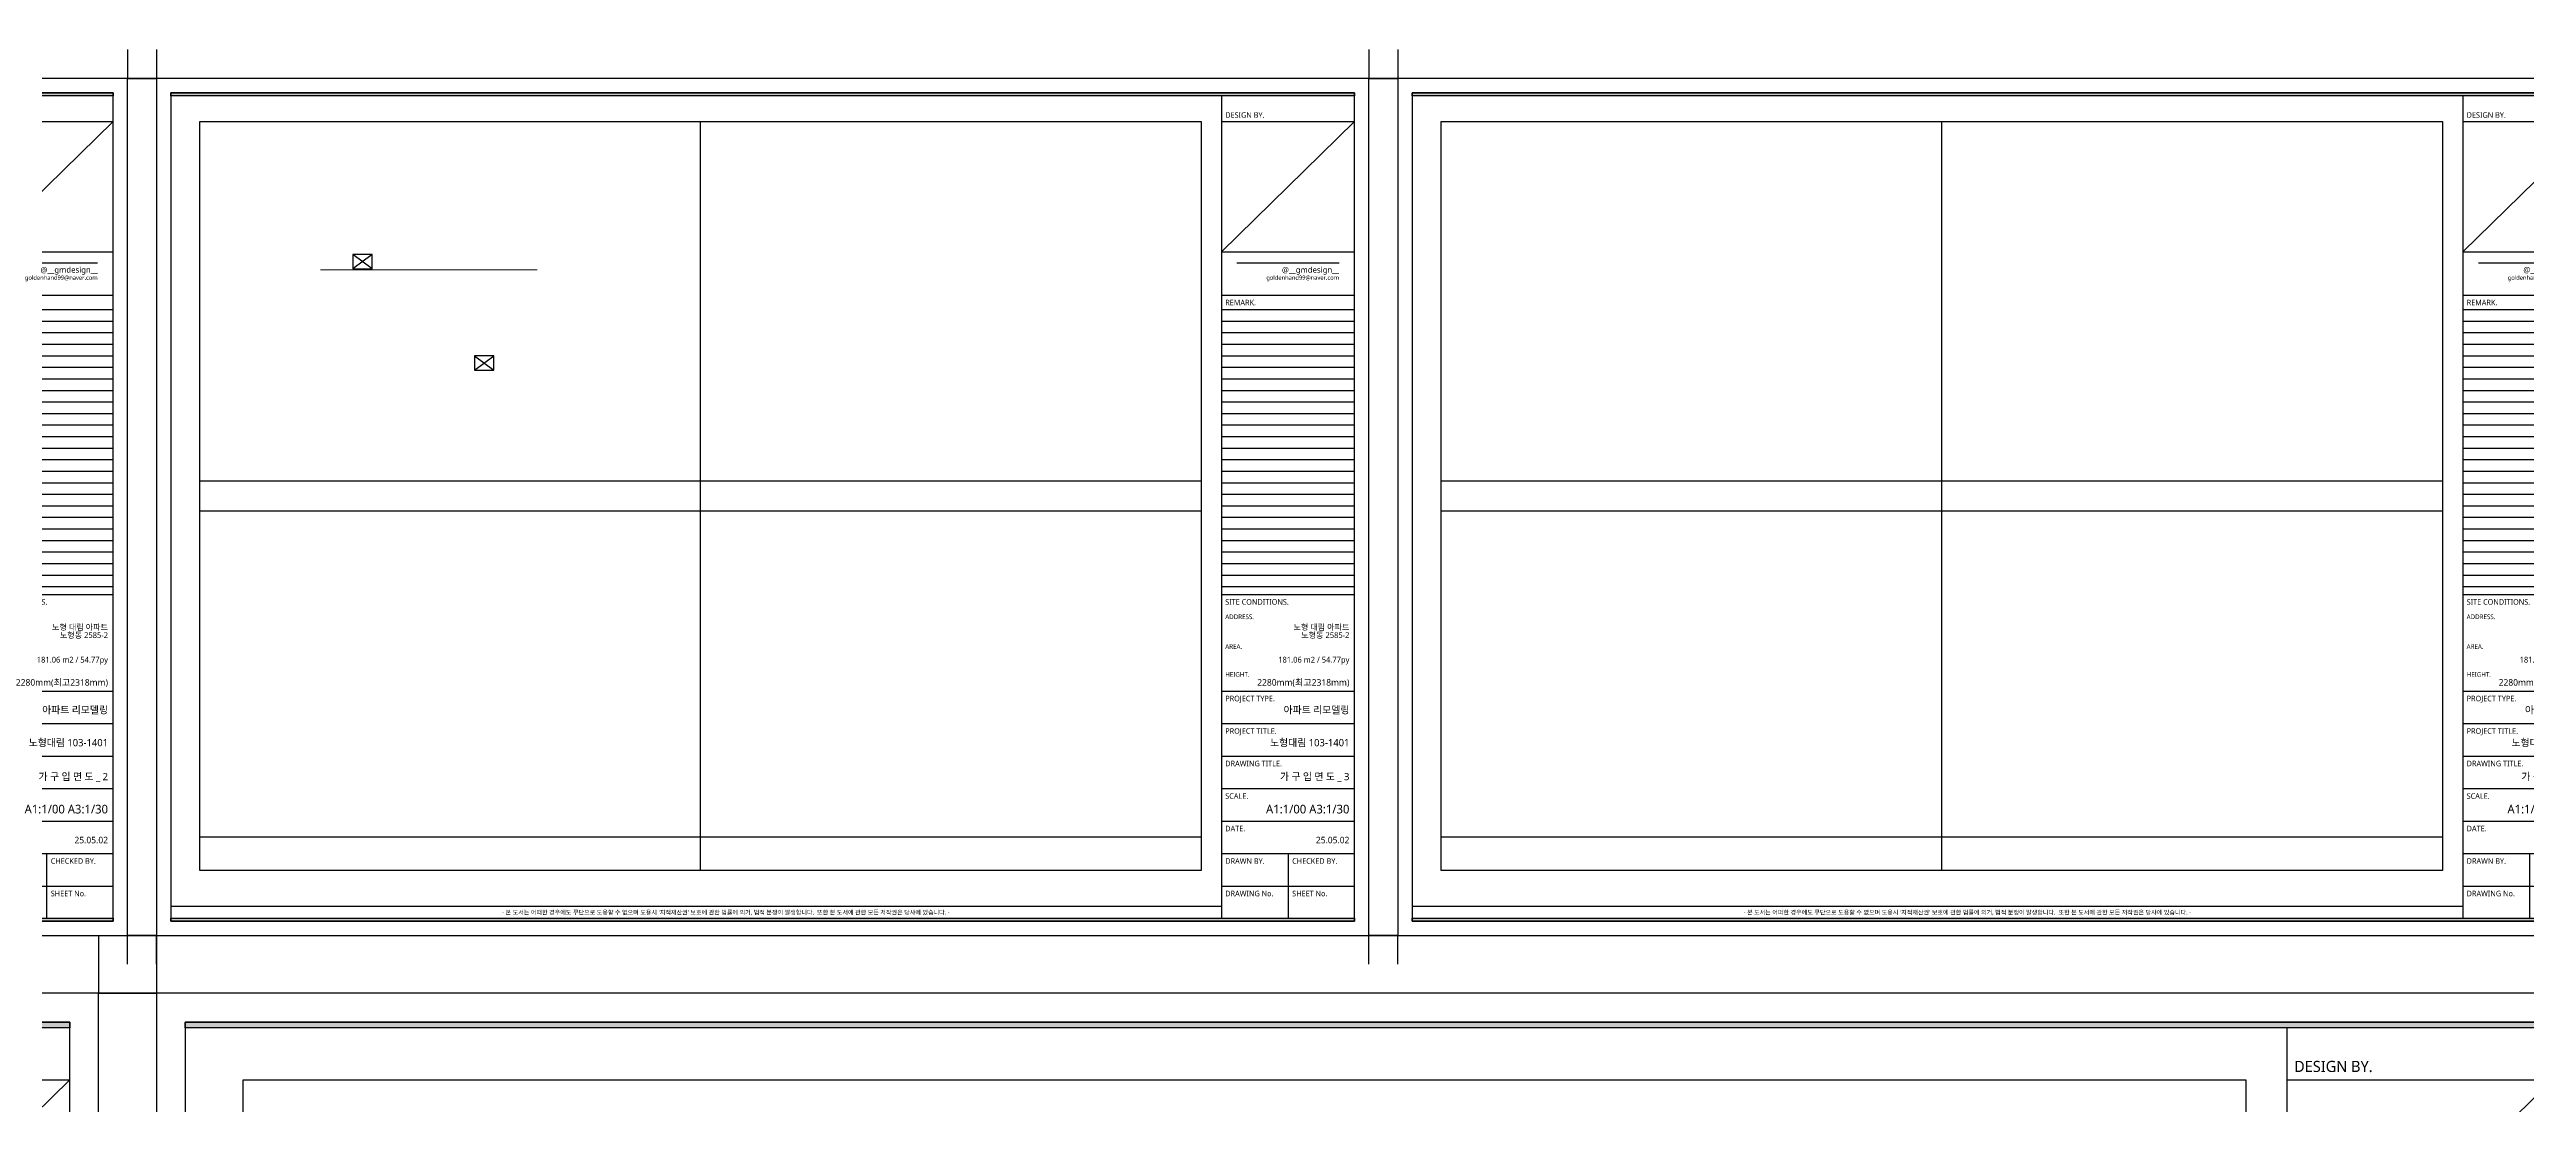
# Model space of a CAD drawing. Header units: millimetres. Extents: x 70151 to 230897, y 35202 to 113211.
# Drawn here: x 165287 to 191026, y 82187 to 93154 of the extents above; entities that cross this region are included whole.
import ezdxf
from ezdxf.enums import TextEntityAlignment as Align

# ---------------------------------------------------------------- set-up
doc = ezdxf.new("R2010")
doc.units = ezdxf.units.MM
doc.header["$LTSCALE"] = 50
doc.linetypes.add('HID', pattern=[2.5, 1.5, -1])
for name, color, linetype in [('06-LIGHT', 4, 'Continuous'), ('F-SYM', 7, 'Continuous'), ('FORM(YOURNAME)-11', 1, 'Continuous')]:
    doc.layers.add(name, color=color, linetype=linetype)
doc.styles.add('YOURNAME', font='malgun.ttf')

# ---------------------------------------------------------------- blocks, each defined once
blk = doc.blocks.new('FORM-PLAN')
at = {"layer": 'FORM(YOURNAME)-11'}
h = blk.add_hatch(color=256, dxfattribs=at)
h.dxf.hatch_style = 1
h.paths.add_polyline_path([(-71444, 55115), (10556, 55115), (10556, 54915), (-71444, 54915)])
h.paths.add_polyline_path([(-71444, -2085), (10556, -2085), (10556, -2285), (-71444, -2285)])
at = {"layer": 'Defpoints', "color": 158}
for p, q in [((1346, 54915), (1346, -2085)), ((1346, 53115), (10556, 53115)), ((10556, 53115), (1346, 44093)), ((1346, 44093), (10556, 44093)), ((1346, 40093), (10556, 40093)), ((1346, 39293), (10556, 39293)), ((1346, 38493), (10556, 38493)), ((1346, 37693), (10556, 37693)), ((1346, 36893), (10556, 36893)), ((1346, 36093), (10556, 36093)), ((1346, 35293), (10556, 35293)), ((1346, 34493), (10556, 34493)), ((1346, 33693), (10556, 33693)), ((1346, 32893), (10556, 32893)), ((1346, 32093), (10556, 32093)), ((1346, 31293), (10556, 31293)), ((1346, 30493), (10556, 30493)), ((1346, 29693), (10556, 29693)), ((1346, 28893), (10556, 28893)), ((1346, 28093), (10556, 28093)), ((1346, 27293), (10556, 27293)), ((1346, 26493), (10556, 26493)), ((1346, 25693), (10556, 25693)), ((1346, 24893), (10556, 24893)), ((1346, 24093), (10556, 24093)), ((1346, 23293), (10556, 23293)), ((1346, 22493), (10556, 22493)), ((1346, 21693), (10556, 21693)), ((1346, 20893), (10556, 20893)), ((1346, -1285), (-71444, -1285))]:
    blk.add_line(p, q, dxfattribs=at)
at = {"layer": 'Defpoints', "color": 1}
for points in [[(-72444, 58115), (-72444, 56115), (-74444, 56115)], [(11556, 58115), (11556, 56115), (13556, 56115)], [(-72444, -5285), (-72444, -3285), (-74444, -3285)], [(11556, -5285), (11556, -3285), (13556, -3285)]]:
    blk.add_lwpolyline(points, dxfattribs=at)
at = {"layer": 'Defpoints', "color": 158}
for points in [[(-71444, -2285), (10556, -2285), (10556, 55115), (-71444, 55115)], [(-69444, 53115), (-64, 53115), (-64, 1215), (-69444, 1215)]]:
    blk.add_lwpolyline(points, close=True, dxfattribs=at)
at = {"layer": 'FORM(YOURNAME)-11', "color": 251}
blk.add_line((2415, 43323), (9487, 43323), dxfattribs=at)
at = {"layer": 'FORM(YOURNAME)-11', "color": 14}
for p, q in [((1346, 41093), (10556, 41093)), ((1346, 20344), (10556, 20344)), ((1346, 13651), (10556, 13651)), ((1346, 11398), (10556, 11398)), ((1346, 9146), (10556, 9146)), ((1346, 6893), (10556, 6893)), ((1346, 4641), (10556, 4641)), ((1346, 2388), (10556, 2388)), ((5951, 2388), (5951, -2085)), ((1346, 136), (10556, 136))]:
    blk.add_line(p, q, dxfattribs=at)
at = {"layer": 'FORM(YOURNAME)-11', "color": 250}
blk.add_lwpolyline([(-72444, -3285), (11556, -3285), (11556, 56115), (-72444, 56115)], close=True, dxfattribs=at)
at = {"layer": 'FORM(YOURNAME)-11'}
for points in [[(-71444, 55115), (10556, 55115), (10556, 54915), (-71444, 54915)], [(-71444, -2085), (10556, -2085), (10556, -2285), (-71444, -2285)]]:
    blk.add_lwpolyline(points, close=True, dxfattribs=at)
at = {"layer": 'FORM(YOURNAME)-11', "color": 14, "style": 'YOURNAME'}
for s, height, p in [('DESIGN BY.', 386.1, (1603, 53577)), ('REMARK.', 386.1, (1603, 40579)), ('SITE CONDITIONS.', 386.14, (1603, 19829)), ('PROJECT TYPE.', 386.14, (1603, 13136)), ('PROJECT TITLE.', 386.14, (1603, 10883)), ('DRAWING TITLE.', 386.14, (1603, 8631)), ('SCALE.', 386.1, (1603, 6378)), ('DATE.', 386.1, (1603, 4126)), ('DRAWN BY.', 386.1, (1603, 1873)), ('CHECKED BY.', 386.14, (6240, 1873)), ('DRAWING No.', 386.14, (1603, -379)), ('SHEET No.', 386.1, (6240, -379))]:
    blk.add_text(s, height=height, dxfattribs=at).set_placement(p, align=Align.MIDDLE_LEFT)
for s, height, width, p in [('@__gmdesign__', 400, 1.03, (9487, 42649)), ('goldenhand99@naver.com', 300, 0.995, (9487, 42154))]:
    blk.add_text(s, height=height, dxfattribs=dict(at, width=width)).set_placement(p, align=Align.RIGHT)
at = {"layer": 'FORM(YOURNAME)-11', "color": 251, "style": 'YOURNAME'}
for s, p in [('ADDRESS.', (1603, 18799)), ('AREA.', (1603, 16740)), ('HEIGHT.', (1603, 14809))]:
    blk.add_text(s, height=321.8, dxfattribs=at).set_placement(p, align=Align.MIDDLE_LEFT)
at = {"layer": 'FORM(YOURNAME)-11', "color": 1, "style": 'YOURNAME'}
blk.add_text("- 본 도서는 어떠한 경우에도 무단으로 도용할 수 없으며 도용시 '지적재산권' 보호에 관한 법률에 의거, 법적 분쟁이 발생합니다.  또한 본 도서에 관한 모든 저작권은 당사에 있습니다. -", height=300, dxfattribs=at).set_placement((-32990, -1685), align=Align.MIDDLE_CENTER)
at = {"layer": 'FORM(YOURNAME)-11', "color": 3, "style": 'YOURNAME'}
for tag, height, p in [('1', 451, (9905, 18188)), ('2', 451, (9905, 17544)), ('3', 451, (9905, 16257)), ('4', 451, (9905, 14326)), ('5', 515, (9905, 12009)), ('6', 515, (9905, 9757)), ('7', 515, (9905, 7504)), ('8', 515, (9905, 5252)), ('9', 515, (9905, 2999)), ('10', 515, (5655, 811)), ('11', 515, (9905, 747)), ('12', 515, (5655, -1441)), ('13', 515, (9905, -1441))]:
    blk.add_attdef(tag, text='', height=height, dxfattribs=at).set_placement(p, align=Align.MIDDLE_RIGHT)

msp = doc.modelspace()

# ---------------------------------------------------------------- linework, layer by layer
for p, q in [((172050.9, 84619.4), (172050.9, 92404.4)), ((184950.9, 84619.4), (184950.9, 92404.4)), ((166847.4, 84969.4), (177254.4, 84969.4)), ((179747.4, 84969.4), (190154.4, 84969.4))]:
    msp.add_line(p, q)
at = {"color": 10}
for p, q in [((168640.3, 91024.4), (168440.3, 90874.4)), ((168640.3, 90874.4), (168440.3, 91024.4)), ((169704, 89820.7), (169904, 89970.7)), ((169704, 89970.7), (169904, 89820.7))]:
    msp.add_line(p, q, dxfattribs=at)
for points in [[(168440.3, 90874.4), (168640.3, 90874.4), (168640.3, 91024.4), (168440.3, 91024.4)], [(169704, 89820.7), (169904, 89820.7), (169904, 89970.7), (169704, 89970.7)]]:
    msp.add_lwpolyline(points, close=True, dxfattribs=at)
at = {"layer": '06-LIGHT', "color": 10, "linetype": 'HID', "const_width": 10}
msp.add_lwpolyline([(168100.3, 90864.4), (170355.3, 90864.4)], dxfattribs=at)
at = {"layer": 'F-SYM'}
for p, q in [((177254.4, 88667.9), (166847.4, 88667.9)), ((190154.4, 88667.9), (179747.4, 88667.9)), ((177254.4, 88356), (166847.4, 88356)), ((190154.4, 88356), (179747.4, 88356))]:
    msp.add_line(p, q, dxfattribs=at)

# ---------------------------------------------------------------- block references
ref = msp.add_blockref('FORM-PLAN', (164364, 84437.2), dxfattribs=dict(at, xscale=0.15, yscale=0.15, zscale=0.15))
ref.add_attrib('4', '2280mm(최고2318mm)', dxfattribs={"layer": 'FORM(YOURNAME)-11', "color": 3, "height": 67.5, "style": 'YOURNAME'}).set_placement((165894.8, 86574.9), align=Align.MIDDLE_RIGHT)
ref.add_attrib('3', '181.06 m2 / 54.77py', dxfattribs={"layer": 'FORM(YOURNAME)-11', "color": 3, "height": 60, "style": 'YOURNAME'}).set_placement((165894.8, 86811.1), align=Align.MIDDLE_RIGHT)
ref.add_attrib('2', '노형동 2585-2', dxfattribs={"layer": 'FORM(YOURNAME)-11', "color": 3, "height": 60, "style": 'YOURNAME'}).set_placement((165894.8, 87066.4), align=Align.MIDDLE_RIGHT)
ref.add_attrib('1', '노형 대림 아파트', dxfattribs={"layer": 'FORM(YOURNAME)-11', "color": 3, "height": 60, "style": 'YOURNAME'}).set_placement((165894.8, 87150), align=Align.MIDDLE_RIGHT)
ref.add_attrib('5', '아파트 리모델링', dxfattribs={"layer": 'FORM(YOURNAME)-11', "color": 3, "height": 75, "style": 'YOURNAME'}).set_placement((165894.8, 86289.2), align=Align.MIDDLE_RIGHT)
ref.add_attrib('6', '노형대림 103-1401', dxfattribs={"layer": 'FORM(YOURNAME)-11', "color": 3, "height": 75, "style": 'YOURNAME'}).set_placement((165894.8, 85948.8), align=Align.MIDDLE_RIGHT)
ref.add_attrib('7', '가 구 입 면 도 _ 2', dxfattribs={"layer": 'FORM(YOURNAME)-11', "color": 3, "height": 75, "style": 'YOURNAME'}).set_placement((165894.8, 85596.1), align=Align.MIDDLE_RIGHT)
ref.add_attrib('8', 'A1:1/00 A3:1/30', dxfattribs={"layer": 'FORM(YOURNAME)-11', "color": 3, "height": 90, "style": 'YOURNAME'}).set_placement((165894.8, 85257.8), align=Align.MIDDLE_RIGHT)
ref.add_attrib('9', '25.05.02', dxfattribs={"layer": 'FORM(YOURNAME)-11', "color": 3, "height": 67.5, "style": 'YOURNAME'}).set_placement((165894.8, 84936.4), align=Align.MIDDLE_RIGHT)
ref = msp.add_blockref('FORM-PLAN', (177264, 84437.2), dxfattribs=dict(at, xscale=0.15, yscale=0.15, zscale=0.15))
ref.add_attrib('4', '2280mm(최고2318mm)', dxfattribs={"layer": 'FORM(YOURNAME)-11', "color": 3, "height": 67.5, "style": 'YOURNAME'}).set_placement((178794.8, 86574.9), align=Align.MIDDLE_RIGHT)
ref.add_attrib('3', '181.06 m2 / 54.77py', dxfattribs={"layer": 'FORM(YOURNAME)-11', "color": 3, "height": 60, "style": 'YOURNAME'}).set_placement((178794.8, 86811.1), align=Align.MIDDLE_RIGHT)
ref.add_attrib('2', '노형동 2585-2', dxfattribs={"layer": 'FORM(YOURNAME)-11', "color": 3, "height": 60, "style": 'YOURNAME'}).set_placement((178794.8, 87066.4), align=Align.MIDDLE_RIGHT)
ref.add_attrib('1', '노형 대림 아파트', dxfattribs={"layer": 'FORM(YOURNAME)-11', "color": 3, "height": 60, "style": 'YOURNAME'}).set_placement((178794.8, 87150), align=Align.MIDDLE_RIGHT)
ref.add_attrib('5', '아파트 리모델링', dxfattribs={"layer": 'FORM(YOURNAME)-11', "color": 3, "height": 75, "style": 'YOURNAME'}).set_placement((178794.8, 86289.2), align=Align.MIDDLE_RIGHT)
ref.add_attrib('6', '노형대림 103-1401', dxfattribs={"layer": 'FORM(YOURNAME)-11', "color": 3, "height": 75, "style": 'YOURNAME'}).set_placement((178794.8, 85948.8), align=Align.MIDDLE_RIGHT)
ref.add_attrib('7', '가 구 입 면 도 _ 3', dxfattribs={"layer": 'FORM(YOURNAME)-11', "color": 3, "height": 75, "style": 'YOURNAME'}).set_placement((178794.8, 85596.1), align=Align.MIDDLE_RIGHT)
ref.add_attrib('8', 'A1:1/00 A3:1/30', dxfattribs={"layer": 'FORM(YOURNAME)-11', "color": 3, "height": 90, "style": 'YOURNAME'}).set_placement((178794.8, 85257.8), align=Align.MIDDLE_RIGHT)
ref.add_attrib('9', '25.05.02', dxfattribs={"layer": 'FORM(YOURNAME)-11', "color": 3, "height": 67.5, "style": 'YOURNAME'}).set_placement((178794.8, 84936.4), align=Align.MIDDLE_RIGHT)
ref = msp.add_blockref('FORM-PLAN', (190164, 84437.2), dxfattribs=dict(at, xscale=0.15, yscale=0.15, zscale=0.15))
ref.add_attrib('4', '2280mm(최고2318mm)', dxfattribs={"layer": 'FORM(YOURNAME)-11', "color": 3, "height": 67.5, "style": 'YOURNAME'}).set_placement((191694.8, 86574.9), align=Align.MIDDLE_RIGHT)
ref.add_attrib('3', '181.06 m2 / 54.77py', dxfattribs={"layer": 'FORM(YOURNAME)-11', "color": 3, "height": 60, "style": 'YOURNAME'}).set_placement((191694.8, 86811.1), align=Align.MIDDLE_RIGHT)
ref.add_attrib('2', '노형동 2585-2', dxfattribs={"layer": 'FORM(YOURNAME)-11', "color": 3, "height": 60, "style": 'YOURNAME'}).set_placement((191694.8, 87066.4), align=Align.MIDDLE_RIGHT)
ref.add_attrib('1', '노형 대림 아파트', dxfattribs={"layer": 'FORM(YOURNAME)-11', "color": 3, "height": 60, "style": 'YOURNAME'}).set_placement((191694.8, 87150), align=Align.MIDDLE_RIGHT)
ref.add_attrib('5', '아파트 리모델링', dxfattribs={"layer": 'FORM(YOURNAME)-11', "color": 3, "height": 75, "style": 'YOURNAME'}).set_placement((191694.8, 86289.2), align=Align.MIDDLE_RIGHT)
ref.add_attrib('6', '노형대림 103-1401', dxfattribs={"layer": 'FORM(YOURNAME)-11', "color": 3, "height": 75, "style": 'YOURNAME'}).set_placement((191694.8, 85948.8), align=Align.MIDDLE_RIGHT)
ref.add_attrib('7', '가 구 입 면 도 _ 4', dxfattribs={"layer": 'FORM(YOURNAME)-11', "color": 3, "height": 75, "style": 'YOURNAME'}).set_placement((191694.8, 85596.1), align=Align.MIDDLE_RIGHT)
ref.add_attrib('8', 'A1:1/00 A3:1/30', dxfattribs={"layer": 'FORM(YOURNAME)-11', "color": 3, "height": 90, "style": 'YOURNAME'}).set_placement((191694.8, 85257.8), align=Align.MIDDLE_RIGHT)
ref.add_attrib('9', '25.05.02', dxfattribs={"layer": 'FORM(YOURNAME)-11', "color": 3, "height": 67.5, "style": 'YOURNAME'}).set_placement((191694.8, 84936.4), align=Align.MIDDLE_RIGHT)
ref = msp.add_blockref('FORM-PLAN', (162330.7, 66509.9), dxfattribs=dict(at, xscale=0.3, yscale=0.3, zscale=0.3))
ref.add_attrib('4', '2280mm(최고2318mm)', dxfattribs={"layer": 'FORM(YOURNAME)-11', "color": 3, "height": 135, "style": 'YOURNAME'}).set_placement((165392.2, 70785.3), align=Align.MIDDLE_RIGHT)
ref.add_attrib('3', '181.06 m2 / 54.77py', dxfattribs={"layer": 'FORM(YOURNAME)-11', "color": 3, "height": 120, "style": 'YOURNAME'}).set_placement((165392.2, 71257.7), align=Align.MIDDLE_RIGHT)
ref.add_attrib('2', '노형동 2585-2', dxfattribs={"layer": 'FORM(YOURNAME)-11', "color": 3, "height": 120, "style": 'YOURNAME'}).set_placement((165392.2, 71768.3), align=Align.MIDDLE_RIGHT)
ref.add_attrib('1', '노형 대림 아파트', dxfattribs={"layer": 'FORM(YOURNAME)-11', "color": 3, "height": 120, "style": 'YOURNAME'}).set_placement((165392.2, 71935.5), align=Align.MIDDLE_RIGHT)
ref.add_attrib('5', '아파트 리모델링', dxfattribs={"layer": 'FORM(YOURNAME)-11', "color": 3, "height": 150, "style": 'YOURNAME'}).set_placement((165392.2, 70214), align=Align.MIDDLE_RIGHT)
ref.add_attrib('6', '노형대림 103-1401', dxfattribs={"layer": 'FORM(YOURNAME)-11', "color": 3, "height": 150, "style": 'YOURNAME'}).set_placement((165392.2, 69533.2), align=Align.MIDDLE_RIGHT)
ref.add_attrib('7', '평 면 도', dxfattribs={"layer": 'FORM(YOURNAME)-11', "color": 3, "height": 150, "style": 'YOURNAME'}).set_placement((165392.2, 68827.8), align=Align.MIDDLE_RIGHT)
ref.add_attrib('8', 'A1:1/00 A3:1/60', dxfattribs={"layer": 'FORM(YOURNAME)-11', "color": 3, "height": 180, "style": 'YOURNAME'}).set_placement((165392.2, 68151.2), align=Align.MIDDLE_RIGHT)
ref.add_attrib('9', '25.04.21', dxfattribs={"layer": 'FORM(YOURNAME)-11', "color": 3, "height": 135, "style": 'YOURNAME'}).set_placement((165392.2, 67508.3), align=Align.MIDDLE_RIGHT)
ref = msp.add_blockref('FORM-PLAN', (188130.7, 66509.9), dxfattribs=dict(at, xscale=0.3, yscale=0.3, zscale=0.3))
ref.add_attrib('4', '2280mm(최고2318mm)', dxfattribs={"layer": 'FORM(YOURNAME)-11', "color": 3, "height": 135, "style": 'YOURNAME'}).set_placement((191192.2, 70785.3), align=Align.MIDDLE_RIGHT)
ref.add_attrib('3', '181.06 m2 / 54.77py', dxfattribs={"layer": 'FORM(YOURNAME)-11', "color": 3, "height": 120, "style": 'YOURNAME'}).set_placement((191192.2, 71257.7), align=Align.MIDDLE_RIGHT)
ref.add_attrib('2', '노형동 2585-2', dxfattribs={"layer": 'FORM(YOURNAME)-11', "color": 3, "height": 120, "style": 'YOURNAME'}).set_placement((191192.2, 71768.3), align=Align.MIDDLE_RIGHT)
ref.add_attrib('1', '노형 대림 아파트', dxfattribs={"layer": 'FORM(YOURNAME)-11', "color": 3, "height": 120, "style": 'YOURNAME'}).set_placement((191192.2, 71935.5), align=Align.MIDDLE_RIGHT)
ref.add_attrib('5', '아파트 리모델링', dxfattribs={"layer": 'FORM(YOURNAME)-11', "color": 3, "height": 150, "style": 'YOURNAME'}).set_placement((191192.2, 70214), align=Align.MIDDLE_RIGHT)
ref.add_attrib('6', '노형대림 103-1401', dxfattribs={"layer": 'FORM(YOURNAME)-11', "color": 3, "height": 150, "style": 'YOURNAME'}).set_placement((191192.2, 69533.2), align=Align.MIDDLE_RIGHT)
ref.add_attrib('7', '평 면 도', dxfattribs={"layer": 'FORM(YOURNAME)-11', "color": 3, "height": 150, "style": 'YOURNAME'}).set_placement((191192.2, 68827.8), align=Align.MIDDLE_RIGHT)
ref.add_attrib('8', 'A1:1/00 A3:1/60', dxfattribs={"layer": 'FORM(YOURNAME)-11', "color": 3, "height": 180, "style": 'YOURNAME'}).set_placement((191192.2, 68151.2), align=Align.MIDDLE_RIGHT)
ref.add_attrib('9', '25.04.21', dxfattribs={"layer": 'FORM(YOURNAME)-11', "color": 3, "height": 135, "style": 'YOURNAME'}).set_placement((191192.2, 67508.3), align=Align.MIDDLE_RIGHT)

doc.saveas('drawing.dxf')
